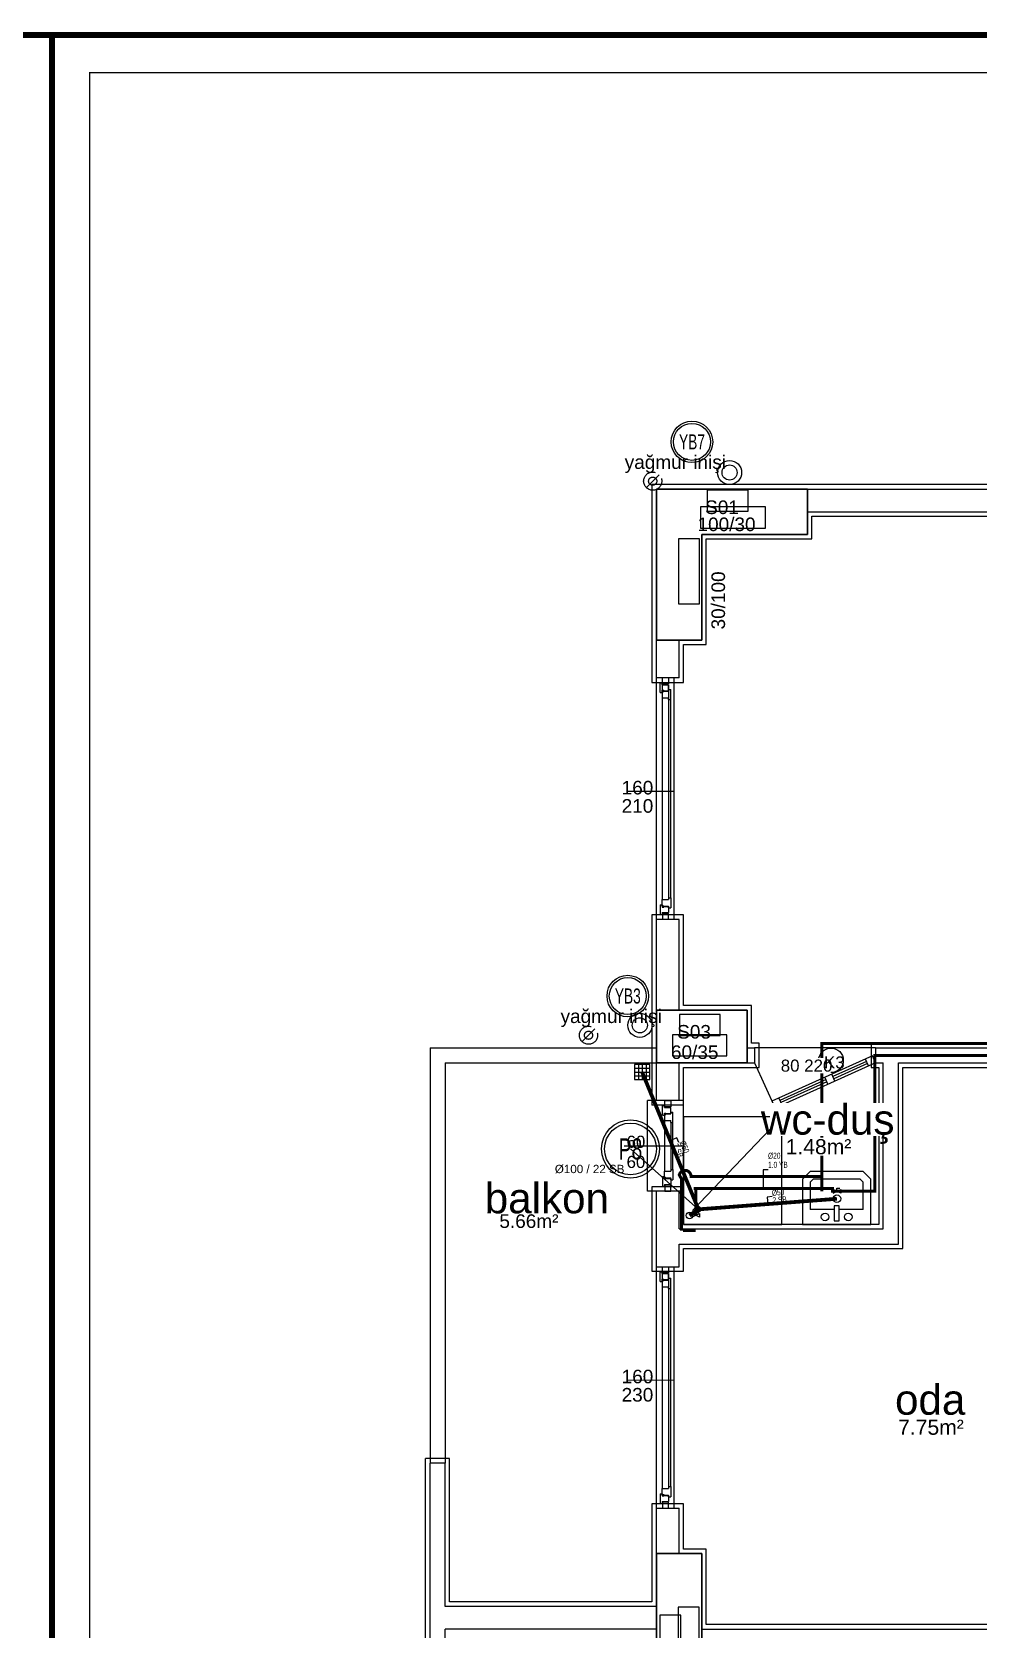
# Model space of a CAD drawing. Header units: centimetres. Extents: x -13133 to 30552, y -2 to 4552.
# Drawn here: x 9987 to 10613, y 1744 to 2802 of the extents above; entities that cross this region are included whole.
import ezdxf
from ezdxf.enums import TextEntityAlignment as Align

# ---------------------------------------------------------------- set-up
doc = ezdxf.new("R2010")
doc.units = ezdxf.units.CM
for name, pattern in [('BASMA HATTI', [31, 25, -6]), ('DASHED', [18, 12, -6]), ('PISSU HATTI', [26, 20, -6]), ('YAGMUR HATTI', [36, 30, -6])]:
    doc.linetypes.add(name, pattern=pattern)
for name, color, linetype in [('MTY-PISSU-CAP', 211, 'CONTINUOUS'), ('MTY-PISSU-KOLON', 211, 'DASHED'), ('MTY-TEMIZSU-CAP', 101, 'CONTINUOUS'), ('MTY-VANA', 1, 'CONTINUOUS'), ('MTY-YAGMURSU-KOLON NO', 7, 'CONTINUOUS'), ('MTY-YUK-BIRIMI', 7, 'CONTINUOUS'), ('ROTAS-MIMARI', 8, 'CONTINUOUS'), ('ROTAS-MIMARI-KOLON', 8, 'CONTINUOUS'), ('ROTAS-MIMARI-YAZI', 8, 'CONTINUOUS'), ('ROTAS-PAFTA', 7, 'CONTINUOUS'), ('ROTAS-PISSU-BORU-TAVANDAN', 6, 'PISSU HATTI'), ('ROTAS-PISSU-CAP', 211, 'CONTINUOUS'), ('ROTAS-PISSU-KOLONNO', 211, 'CONTINUOUS'), ('ROTAS-SICAKSU-BORU', 1, 'BASMA HATTI'), ('ROTAS-SOGUKSU-BORU', 5, 'CONTINUOUS'), ('ROTAS-TEFRIS', 15, 'CONTINUOUS'), ('ROTAS-YAGMUR-BORUSU', 3, 'YAGMUR HATTI')]:
    doc.layers.add(name, color=color, linetype=linetype)
doc.styles.add('ANOTATIVO', font='arial.ttf')
doc.styles.add('MTY_CAP', font='wturkce.SHX', dxfattribs={"width": 0.65, "height": 20})
doc.styles.add('MTYCAPLT', font='arial.ttf', dxfattribs={"width": 0.65, "height": 1})
doc.styles.add('ROTAS', font='arial.ttf')

# ---------------------------------------------------------------- blocks, each defined once
blk = doc.blocks.new('MTY-PIS SU CAP SB')
at = {"layer": 'MTY-PISSU-CAP'}
for p, q in [((0.83, 1.17), (0, 1.17)), ((0, 1.17), (0, 0))]:
    blk.add_line(p, q, dxfattribs=at)
at = {"layer": 'MTY-PISSU-CAP', "style": 'MTY_CAP', "width": 0.65}
blk.add_attdef('PSCP_001', (0.83, 1.29), '', height=1, dxfattribs=at)
at = {"layer": 'MTY-YUK-BIRIMI', "color": 211, "style": 'MTY_CAP', "width": 0.65}
blk.add_attdef('PS_001', (0.83, 0.07), '', height=1, dxfattribs=at)
blk = doc.blocks.new('MTY-PIS SU KOLON')
at = {"layer": 'MTY-PISSU-KOLON', "linetype": 'Continuous', "lineweight": -3}
blk.add_hatch(color=256, dxfattribs=at).paths.add_polyline_path([(-2.7, -0.1, 0.848135), (0, -0.1, -0.848135), (2.7, -0.1, 0.414214), (0, 2.6, 0.414214)])
blk.add_circle((0, 0), 3.5, dxfattribs=at)
blk = doc.blocks.new('MTY-KOLON NO PIS SU')
at = {"color": 6, "linetype": 'Continuous', "ltscale": 100}
blk.add_circle((0, 0), 27.5, dxfattribs=at)
at = {"color": 7, "linetype": 'Continuous', "ltscale": 100}
blk.add_circle((0, 0), 24.5, dxfattribs=at)
at = {"style": 'ANOTATIVO', "width": 0.65}
blk.add_attdef('K', text='', height=20, dxfattribs=at).set_placement((0, 0), align=Align.MIDDLE_CENTER)
blk = doc.blocks.new('MTY-KURESEL VANA')
at = {"layer": 'MTY-VANA'}
for p, q in [((0, 0), (0, 8)), ((0, 8), (8, 8))]:
    blk.add_line(p, q, dxfattribs=at)
blk.add_lwpolyline([(-10, 5), (-10, -5), (10, 5), (10, -5), (-10, 5)], dxfattribs=at)
at = {"layer": 'MTY-VANA', "style": 'MTYCAPLT', "width": 0.65}
blk.add_attdef('CAP', text='', height=10, dxfattribs=at).set_placement((-1.1, 0), align=Align.CENTER)
blk = doc.blocks.new('MTY-TEMIZ SU CAP MB')
at = {"layer": 'MTY-TEMIZSU-CAP'}
for p, q in [((0.83, 3.1), (0, 3.1)), ((0, 3.1), (0, 0))]:
    blk.add_line(p, q, dxfattribs=at)
at = {"layer": 'MTY-TEMIZSU-CAP', "style": 'MTY_CAP', "width": 0.65}
for tag, p in [('SOCP_001', (0.83, 4.92)), ('SCCP_001', (0.83, 1.92))]:
    blk.add_attdef(tag, p, '', height=1, dxfattribs=at)
at = {"layer": 'MTY-YUK-BIRIMI', "color": 101, "style": 'MTY_CAP', "width": 0.65}
for tag, p in [('SO_001', (0.83, 3.42)), ('SC_001', (0.83, 0.42))]:
    blk.add_attdef(tag, p, '', height=1, dxfattribs=at)
blk = doc.blocks.new('MTY-KOLON NO YAGMUR')
at = {"layer": 'MTY-YAGMURSU-KOLON NO', "linetype": 'Continuous', "ltscale": 100}
blk.add_circle((0, 0), 27.5, dxfattribs=at)
at = {"layer": 'MTY-YAGMURSU-KOLON NO', "color": 7, "linetype": 'Continuous', "ltscale": 100}
blk.add_circle((0, 0), 24.5, dxfattribs=at)
at = {"style": 'ANOTATIVO', "width": 0.65}
blk.add_attdef('K', text='', height=20, dxfattribs=at).set_placement((0, 0), align=Align.MIDDLE_CENTER)

msp = doc.modelspace()

# ---------------------------------------------------------------- linework, layer by layer
at = {"layer": 'ROTAS-MIMARI'}
for p, q in [((10500.4, 2502.2), (10397.4, 2502.2)), ((10397.4, 2502.2), (10397.4, 2399.2)), ((10680.4, 2502.2), (10500.4, 2502.2)), ((10500.4, 2499.2), (10680.4, 2499.2)), ((10500.4, 2484.2), (10680.4, 2484.2)), ((10503.4, 2481.2), (10677.4, 2481.2)), ((10503.4, 2466.2), (10503.4, 2481.2)), ((10433.4, 2396.2), (10433.4, 2466.2)), ((10433.4, 2466.2), (10503.4, 2466.2)), ((10397.4, 2399.2), (10397.4, 2371.2)), ((10400.4, 2374.2), (10400.4, 2399.2)), ((10415.4, 2374.2), (10415.4, 2399.2)), ((10418.4, 2371.2), (10418.4, 2396.2)), ((10418.4, 2396.2), (10433.4, 2396.2)), ((10397.4, 2371.2), (10418.4, 2371.2)), ((10415.4, 2374.2), (10400.4, 2374.2)), ((10400.4, 2214.2), (10400.4, 2374.2)), ((10402.8, 2370.9), (10404.2, 2370.9)), ((10402.8, 2364.5), (10402.8, 2370.9)), ((10404.2, 2370.9), (10404.2, 2227.4)), ((10404.2, 2369.7), (10404.2, 2370.9)), ((10404.2, 2369.7), (10408.4, 2369.7)), ((10404.4, 2370.2), (10404.4, 2374.2)), ((10408.4, 2370.2), (10404.4, 2370.2)), ((10408.4, 2374.2), (10408.4, 2370.2)), ((10408.4, 2369.7), (10408.4, 2228.6)), ((10408.4, 2365.7), (10408.4, 2369.7)), ((10412.2, 2214.2), (10412.2, 2374.2)), ((10402.8, 2364.5), (10404.2, 2364.5)), ((10404.2, 2366), (10405.2, 2366)), ((10404.2, 2364.5), (10404.2, 2366)), ((10404.2, 2365.4), (10404.2, 2361)), ((10404.2, 2365.4), (10404.7, 2365.4)), ((10404.2, 2361), (10408.4, 2361)), ((10404.7, 2365.1), (10404.7, 2365.4)), ((10404.7, 2365.1), (10405.2, 2365.1)), ((10405.2, 2365.7), (10405.2, 2366)), ((10405.2, 2365.7), (10408.4, 2365.7)), ((10405.2, 2365.1), (10405.2, 2365.4)), ((10405.2, 2365.4), (10408.4, 2365.4)), ((10408.4, 2366.6), (10408.4, 2365.4)), ((10408.4, 2366.6), (10409.8, 2366.6)), ((10408.4, 2359.8), (10408.4, 2361)), ((10408.4, 2359.8), (10409.8, 2359.8)), ((10409.8, 2228.6), (10409.8, 2366.6)), ((10409.8, 2359.8), (10409.8, 2366.6)), ((10380.8, 2299.2), (10412.2, 2299.2)), ((10402.8, 2223.9), (10402.8, 2217.5)), ((10402.8, 2223.9), (10404.2, 2223.9)), ((10404.2, 2227.4), (10408.4, 2227.4)), ((10404.2, 2223), (10404.2, 2227.4)), ((10404.2, 2223.9), (10404.2, 2222.4)), ((10404.2, 2223), (10404.7, 2223)), ((10404.2, 2222.4), (10405.2, 2222.4)), ((10404.7, 2223.3), (10405.2, 2223.3)), ((10404.7, 2223.3), (10404.7, 2223)), ((10405.2, 2223.3), (10405.2, 2223)), ((10405.2, 2223), (10408.4, 2223)), ((10405.2, 2222.7), (10405.2, 2222.4)), ((10405.2, 2222.7), (10408.4, 2222.7)), ((10408.4, 2228.6), (10408.4, 2227.4)), ((10408.4, 2228.6), (10409.8, 2228.6)), ((10408.4, 2221.8), (10408.4, 2223)), ((10408.4, 2222.7), (10408.4, 2218.7)), ((10408.4, 2221.8), (10409.8, 2221.8)), ((10409.8, 2228.6), (10409.8, 2221.8)), ((10397.4, 2217.2), (10397.4, 2154.2)), ((10418.4, 2217.2), (10397.4, 2217.2)), ((10400.4, 2154.2), (10400.4, 2214.2)), ((10415.4, 2214.2), (10400.4, 2214.2)), ((10402.8, 2217.5), (10404.2, 2217.5)), ((10404.2, 2218.7), (10404.2, 2217.5)), ((10404.2, 2218.7), (10408.4, 2218.7)), ((10404.4, 2218.2), (10404.4, 2214.2)), ((10408.4, 2218.2), (10404.4, 2218.2)), ((10408.4, 2214.2), (10408.4, 2218.2)), ((10415.4, 2154.2), (10415.4, 2214.2)), ((10418.4, 2157.2), (10418.4, 2217.2)), ((10397.4, 2154.2), (10397.4, 2119.2)), ((10463.4, 2157.2), (10418.4, 2157.2)), ((10463.4, 2132.2), (10463.4, 2157.2)), ((10460.4, 2129.2), (10465.4, 2129.2)), ((10468.4, 2132.2), (10463.4, 2132.2)), ((10545.4, 2129.2), (10465.4, 2129.2)), ((10468.4, 2116.2), (10468.4, 2132.2)), ((10728.4, 2132.2), (10542.6, 2132.2)), ((10542.6, 2132.2), (10542.6, 2116.2)), ((10545.6, 2129.2), (10725.4, 2129.2)), ((10545.6, 2119.2), (10545.6, 2129.2)), ((10395.9, 2118.1), (10385.9, 2118.1)), ((10385.9, 2118.1), (10385.9, 2108.1)), ((10385.9, 2115.7), (10395.9, 2115.7)), ((10388.4, 2118.1), (10388.4, 2108.1)), ((10391, 2118.1), (10391, 2108.1)), ((10393.6, 2118.1), (10393.6, 2108.1)), ((10395.9, 2108.1), (10395.9, 2118.1)), ((10397.4, 2119.2), (10397.4, 2091.2)), ((10400.4, 2094.2), (10400.4, 2119.2)), ((10415.4, 2094.2), (10415.4, 2119.2)), ((10418.4, 2116.2), (10460.4, 2116.2)), ((10418.4, 2091.2), (10418.4, 2116.2)), ((10460.4, 2119.2), (10465.4, 2119.2)), ((10460.4, 2116.2), (10468.4, 2116.2)), ((10465.4, 2119.2), (10478.9, 2089.3)), ((10543.4, 2123.8), (10476.8, 2093.9)), ((10545.4, 2119.2), (10478.9, 2089.3)), ((10489.4, 2117.9), (10507.5, 2117.9)), ((10539.5, 2120.1), (10517.3, 2110.1)), ((10540.2, 2118.7), (10517.9, 2108.7)), ((10540.9, 2117.2), (10538.8, 2121.7)), ((10542.6, 2116.2), (10547.6, 2116.2)), ((10545.4, 2119.2), (10543.4, 2123.8)), ((10545.6, 2119.2), (10550.6, 2119.2)), ((10547.6, 2116.2), (10547.6, 2012.2)), ((10550.6, 2009.2), (10550.6, 2119.2)), ((10560.6, 2119.2), (10670.4, 2119.2)), ((10560.6, 1999.2), (10560.6, 2119.2)), ((10563.6, 2116.2), (10667.4, 2116.2)), ((10563.6, 1996.2), (10563.6, 2116.2)), ((10385.9, 2113.1), (10395.9, 2113.1)), ((10385.9, 2110.6), (10395.9, 2110.6)), ((10385.9, 2108.1), (10395.9, 2108.1)), ((10512.7, 2108.1), (10482.1, 2094.3)), ((10513.3, 2106.6), (10482.7, 2092.9)), ((10514, 2105.1), (10512, 2109.7)), ((10518.6, 2107.2), (10516.5, 2111.7)), ((10481.4, 2095.9), (10483.4, 2091.4)), ((10394.4, 2034.2), (10394.4, 2094.2)), ((10400.4, 2094.2), (10394.4, 2094.2)), ((10418.4, 2091.2), (10397.4, 2091.2)), ((10415.4, 2094.2), (10400.4, 2094.2)), ((10404.3, 2084.5), (10404.3, 2090.9)), ((10404.3, 2090.9), (10405.7, 2090.9)), ((10404.3, 2084.5), (10405.7, 2084.5)), ((10405.7, 2089.7), (10405.7, 2090.9)), ((10405.7, 2089.7), (10409.9, 2089.7)), ((10405.7, 2084.5), (10405.7, 2086)), ((10405.7, 2086), (10406.7, 2086)), ((10405.7, 2085.4), (10406.2, 2085.4)), ((10405.7, 2085.4), (10405.7, 2081)), ((10405.9, 2090.2), (10405.9, 2094.2)), ((10405.9, 2094.2), (10409.9, 2094.2)), ((10409.9, 2090.2), (10405.9, 2090.2)), ((10406.2, 2085.1), (10406.2, 2085.4)), ((10406.2, 2085.1), (10406.7, 2085.1)), ((10406.7, 2085.7), (10406.7, 2086)), ((10406.7, 2085.7), (10409.9, 2085.7)), ((10406.7, 2085.4), (10409.9, 2085.4)), ((10406.7, 2085.1), (10406.7, 2085.4)), ((10409.9, 2094.2), (10409.9, 2090.2)), ((10409.9, 2085.7), (10409.9, 2089.7)), ((10409.9, 2086.6), (10411.3, 2086.6)), ((10409.9, 2086.6), (10409.9, 2085.4)), ((10411.3, 2079.8), (10411.3, 2086.6)), ((10418.4, 2094.2), (10415.4, 2094.2)), ((10418.4, 2034.2), (10418.4, 2094.2)), ((10405.7, 2081), (10409.9, 2081)), ((10405.7, 2081), (10405.7, 2047.4)), ((10409.9, 2079.8), (10409.9, 2081)), ((10409.9, 2079.8), (10411.3, 2079.8)), ((10409.9, 2079.8), (10409.9, 2048.6)), ((10411.3, 2048.6), (10411.3, 2079.8)), ((10418.4, 2012.2), (10418.4, 2083.6)), ((10418.4, 2083.6), (10418.4, 2012.2)), ((10418.4, 2083.6), (10483.4, 2083.6)), ((10480.4, 2080.1), (10424.2, 2021.5)), ((10483.4, 2012.2), (10483.4, 2083.6)), ((10379.1, 2064.2), (10418.4, 2064.2)), ((10404.3, 2043.9), (10404.3, 2037.5)), ((10404.3, 2043.9), (10405.7, 2043.9)), ((10405.7, 2047.4), (10409.9, 2047.4)), ((10405.7, 2043), (10405.7, 2047.4)), ((10405.7, 2043.9), (10405.7, 2042.4)), ((10405.7, 2043), (10406.2, 2043)), ((10405.7, 2042.4), (10406.7, 2042.4)), ((10406.2, 2043.3), (10406.7, 2043.3)), ((10406.2, 2043.3), (10406.2, 2043)), ((10406.7, 2043.3), (10406.7, 2043)), ((10406.7, 2043), (10409.9, 2043)), ((10406.7, 2042.7), (10406.7, 2042.4)), ((10406.7, 2042.7), (10409.9, 2042.7)), ((10409.9, 2048.6), (10409.9, 2047.4)), ((10409.9, 2048.6), (10411.3, 2048.6)), ((10409.9, 2041.8), (10409.9, 2043)), ((10409.9, 2042.7), (10409.9, 2038.7)), ((10409.9, 2041.8), (10411.3, 2041.8)), ((10411.3, 2048.6), (10411.3, 2041.8)), ((10502.1, 2047.2), (10497.1, 2042.2)), ((10497.1, 2042.2), (10497.1, 2012.2)), ((10537.4, 2047.2), (10502.1, 2047.2)), ((10504.2, 2042.2), (10502.1, 2040.2)), ((10535.4, 2042.2), (10504.2, 2042.2)), ((10537.4, 2040.2), (10535.4, 2042.2)), ((10542.4, 2042.2), (10537.4, 2047.2)), ((10542.4, 2012.2), (10542.4, 2042.2)), ((10400.4, 2034.2), (10394.4, 2034.2)), ((10397.4, 2037.2), (10397.4, 1981.2)), ((10418.4, 2037.2), (10397.4, 2037.2)), ((10400.4, 1984.2), (10400.4, 2034.2)), ((10415.4, 2034.2), (10400.4, 2034.2)), ((10404.3, 2037.5), (10405.7, 2037.5)), ((10405.7, 2038.7), (10405.7, 2037.5)), ((10405.7, 2038.7), (10409.9, 2038.7)), ((10405.9, 2038.2), (10405.9, 2034.2)), ((10409.9, 2038.2), (10405.9, 2038.2)), ((10405.9, 2034.2), (10409.9, 2034.2)), ((10409.9, 2034.2), (10409.9, 2038.2)), ((10415.4, 2009.2), (10415.4, 2034.2)), ((10418.4, 2034.2), (10415.4, 2034.2)), ((10502.1, 2040.2), (10502.1, 2022.2)), ((10537.4, 2022.2), (10537.4, 2040.2)), ((10518.1, 2022.2), (10502.1, 2022.2)), ((10521.5, 2024.5), (10518.1, 2024.5)), ((10518.1, 2024.5), (10518.1, 2014.5)), ((10521.5, 2014.5), (10521.5, 2024.5)), ((10537.4, 2022.2), (10521.5, 2022.2)), ((10547.6, 2012.2), (10418.4, 2012.2)), ((10418.4, 2012.2), (10483.4, 2012.2)), ((10497.1, 2012.2), (10542.4, 2012.2)), ((10518.1, 2014.5), (10521.5, 2014.5)), ((10415.4, 2009.2), (10550.6, 2009.2)), ((10415.4, 1984.2), (10415.4, 1999.2)), ((10415.4, 1999.2), (10560.6, 1999.2)), ((10418.4, 1981.2), (10418.4, 1996.2)), ((10418.4, 1996.2), (10563.6, 1996.2)), ((10397.4, 1981.2), (10418.4, 1981.2)), ((10400.4, 1984.2), (10415.4, 1984.2)), ((10400.4, 1824.2), (10400.4, 1984.2)), ((10402.8, 1980.9), (10404.2, 1980.9)), ((10402.8, 1974.5), (10402.8, 1980.9)), ((10404.2, 1980.9), (10404.2, 1837.4)), ((10404.2, 1979.7), (10404.2, 1980.9)), ((10404.2, 1979.7), (10408.4, 1979.7)), ((10404.4, 1980.2), (10404.4, 1984.2)), ((10408.4, 1980.2), (10404.4, 1980.2)), ((10408.4, 1984.2), (10408.4, 1980.2)), ((10408.4, 1979.7), (10408.4, 1838.6)), ((10408.4, 1975.7), (10408.4, 1979.7)), ((10412.2, 1824.2), (10412.2, 1984.2)), ((10402.8, 1974.5), (10404.2, 1974.5)), ((10404.2, 1976), (10405.2, 1976)), ((10404.2, 1974.5), (10404.2, 1976)), ((10404.2, 1975.4), (10404.2, 1971)), ((10404.2, 1975.4), (10404.7, 1975.4)), ((10404.2, 1971), (10408.4, 1971)), ((10404.7, 1975.1), (10404.7, 1975.4)), ((10404.7, 1975.1), (10405.2, 1975.1)), ((10405.2, 1975.7), (10405.2, 1976)), ((10405.2, 1975.7), (10408.4, 1975.7)), ((10405.2, 1975.1), (10405.2, 1975.4)), ((10405.2, 1975.4), (10408.4, 1975.4)), ((10408.4, 1976.6), (10408.4, 1975.4)), ((10408.4, 1976.6), (10409.8, 1976.6)), ((10408.4, 1969.8), (10408.4, 1971)), ((10408.4, 1969.8), (10409.8, 1969.8)), ((10409.8, 1838.6), (10409.8, 1976.6)), ((10409.8, 1969.8), (10409.8, 1976.6)), ((10380.8, 1909.1), (10412.2, 1909.2)), ((10263.4, 1857.2), (10247.4, 1857.2)), ((10247.4, 1651.2), (10247.4, 1857.2)), ((10260.4, 1854.2), (10250.4, 1854.2)), ((10250.4, 1654.2), (10250.4, 1854.2)), ((10260.4, 1759.2), (10260.4, 1854.2)), ((10263.4, 1762.2), (10263.4, 1857.2)), ((10402.8, 1833.9), (10402.8, 1827.5)), ((10402.8, 1833.9), (10404.2, 1833.9)), ((10404.2, 1837.4), (10408.4, 1837.4)), ((10404.2, 1833), (10404.2, 1837.4)), ((10404.2, 1833.9), (10404.2, 1832.4)), ((10404.2, 1833), (10404.7, 1833)), ((10404.2, 1832.4), (10405.2, 1832.4)), ((10404.7, 1833.3), (10405.2, 1833.3)), ((10404.7, 1833.3), (10404.7, 1833)), ((10405.2, 1833.3), (10405.2, 1833)), ((10405.2, 1833), (10408.4, 1833)), ((10405.2, 1832.7), (10405.2, 1832.4)), ((10405.2, 1832.7), (10408.4, 1832.7)), ((10408.4, 1838.6), (10408.4, 1837.4)), ((10408.4, 1838.6), (10409.8, 1838.6)), ((10408.4, 1831.8), (10408.4, 1833)), ((10408.4, 1832.7), (10408.4, 1828.7)), ((10408.4, 1831.8), (10409.8, 1831.8)), ((10409.8, 1838.6), (10409.8, 1831.8)), ((10418.4, 1827.2), (10397.4, 1827.2)), ((10397.4, 1827.2), (10397.4, 1762.2)), ((10400.4, 1794.2), (10400.4, 1824.2)), ((10400.4, 1824.2), (10415.4, 1824.2)), ((10402.8, 1827.5), (10404.2, 1827.5)), ((10404.2, 1828.7), (10404.2, 1827.5)), ((10404.2, 1828.7), (10408.4, 1828.7)), ((10404.4, 1828.2), (10404.4, 1824.2)), ((10408.4, 1828.2), (10404.4, 1828.2)), ((10408.4, 1824.2), (10408.4, 1828.2)), ((10415.4, 1794.2), (10415.4, 1824.2)), ((10418.4, 1797.2), (10418.4, 1827.2)), ((10433.4, 1797.2), (10418.4, 1797.2)), ((10433.4, 1747.2), (10433.4, 1797.2)), ((10400.4, 1759.2), (10260.4, 1759.2)), ((10397.4, 1762.2), (10263.4, 1762.2)), ((10667.4, 1747.2), (10433.4, 1747.2)), ((10400.4, 1744.2), (10260.4, 1744.2)), ((10260.4, 1654.2), (10260.4, 1744.2)), ((10430.4, 1744.2), (10670.4, 1744.2))]:
    msp.add_line(p, q, dxfattribs=at)
for points in [[(10400.4, 2399.2), (10400.4, 2499.2)], [(10400.4, 2499.2), (10500.4, 2499.2)], [(10500.4, 2499.2), (10500.4, 2469.2)], [(10500.4, 2469.2), (10430.4, 2469.2)], [(10430.4, 2469.2), (10430.4, 2399.2)], [(10430.4, 2399.2), (10400.4, 2399.2)], [(10400.4, 2119.2), (10400.4, 2154.2)], [(10400.4, 2154.2), (10460.4, 2154.2)], [(10460.4, 2154.2), (10460.4, 2119.2)], [(10250.4, 2129.2), (10250.4, 1854.2)], [(10250.4, 2129.2), (10400.4, 2129.2)], [(10465.4, 2129.2), (10465.4, 2119.2)], [(10260.4, 2119.2), (10260.4, 1854.2)], [(10260.4, 2119.2), (10400.4, 2119.2)], [(10460.4, 2119.2), (10400.4, 2119.2)], [(10400.4, 1674.2), (10400.4, 1794.2)], [(10400.4, 1794.2), (10430.4, 1794.2)], [(10430.4, 1794.2), (10430.4, 1674.2)]]:
    msp.add_lwpolyline(points, dxfattribs=at)
for centre, radius in [((10448.8, 2510.2), 8), ((10448.8, 2510.2), 5), ((10389.4, 2144.1), 8), ((10389.4, 2144.1), 5), ((10516, 2120.9), 8.14), ((10519.9, 2029.2), 2.52), ((10422.2, 2018.2), 2.18), ((10512.1, 2017.2), 2.52), ((10527.4, 2017.2), 2.52)]:
    msp.add_circle(centre, radius, dxfattribs=at)
at = {"layer": 'ROTAS-MIMARI-KOLON'}
for points in [[(10500.4, 2499.2), (10400.4, 2499.2), (10400.4, 2399.2), (10430.4, 2399.2), (10430.4, 2469.2), (10500.4, 2469.2), (10500.4, 2499.2)], [(10434, 2484.7), (10461.1, 2484.7), (10461.1, 2498.6), (10434, 2498.6), (10434, 2484.7)], [(10429.6, 2473.4), (10472.7, 2473.4), (10472.7, 2487.4), (10429.6, 2487.4), (10429.6, 2473.4)], [(10428.9, 2423.2), (10428.9, 2466.3), (10414.9, 2466.3), (10414.9, 2423.2), (10428.9, 2423.2)], [(10460.4, 2154.2), (10400.4, 2154.2), (10400.4, 2119.2), (10460.4, 2119.2), (10460.4, 2154.2)], [(10415.6, 2137.3), (10442.6, 2137.3), (10442.6, 2151.3), (10415.6, 2151.3), (10415.6, 2137.3)], [(10411, 2123.8), (10447.1, 2123.8), (10447.1, 2137.8), (10411, 2137.8), (10411, 2123.8)], [(10430.4, 1794.2), (10400.4, 1794.2), (10400.4, 1674.2), (10430.4, 1674.2), (10430.4, 1794.2)], [(10428.7, 1715.6), (10428.7, 1758.7), (10414.7, 1758.7), (10414.7, 1715.6), (10428.7, 1715.6)], [(10416.6, 1726.3), (10416.6, 1753.4), (10402.6, 1753.4), (10402.6, 1726.3), (10416.6, 1726.3)]]:
    msp.add_lwpolyline(points, dxfattribs=at)
at = {"layer": 'ROTAS-PAFTA'}
for points, const_width in [([(7500, 0), (10000, 0), (10000, 2800), (7500, 2800)], 4), ([(10000, 0), (12500, 0), (12500, 2800), (10000, 2800)], 4), ([(10025, 25), (12475, 25), (12475, 2775), (10025, 2775)], 1)]:
    msp.add_lwpolyline(points, close=True, dxfattribs=dict(at, const_width=const_width))
at = {"layer": 'ROTAS-PISSU-BORU-TAVANDAN', "const_width": 2.5}
for points in [[(10390.9, 2113.1), (10428.2, 2022.2)], [(10422.2, 2018.2), (10428.2, 2022.2)], [(10519.9, 2029.2), (10428.2, 2022.2)]]:
    msp.add_lwpolyline(points, dxfattribs=at)
at = {"layer": 'ROTAS-PISSU-KOLONNO'}
msp.add_line((10428.2, 2022.2), (10383.2, 2062.2), dxfattribs=at)
at = {"layer": 'ROTAS-SICAKSU-BORU', "const_width": 2}
for points in [[(10509.9, 2132), (10509, 2132)], [(10509.9, 2034.2), (10509.9, 2132)], [(10509.9, 2132), (10693, 2132), (10693, 2116), (10807.2, 2116)], [(10426.4, 2008.2), (10417, 2008.2), (10417, 2008), (10417, 2042.3), (10415.5, 2045), (10415.9, 2046), (10416.5, 2046.8), (10417.3, 2047.5), (10418.3, 2047.9), (10419.3, 2048), (10420.4, 2047.9), (10421.3, 2047.5), (10422.1, 2046.8), (10422.8, 2046), (10423.2, 2045), (10423.3, 2044), (10509.9, 2044)]]:
    msp.add_lwpolyline(points, dxfattribs=at)
at = {"layer": 'ROTAS-SOGUKSU-BORU', "const_width": 2}
for points in [[(10519.9, 2034.2), (10545, 2034.2), (10545, 2124), (10685, 2124), (10685, 1964), (10797.3, 1964)], [(10426.4, 2036), (10425, 2036)], [(10426.4, 2018.2), (10426.4, 2036)], [(10426.4, 2036), (10517, 2036), (10517, 2034.2), (10519.9, 2034.2)]]:
    msp.add_lwpolyline(points, dxfattribs=at)
at = {"layer": 'ROTAS-YAGMUR-BORUSU'}
for p, q in [((10393.7, 2500.3), (10402.1, 2508.7)), ((10351.2, 2133.3), (10359.6, 2141.7))]:
    msp.add_line(p, q, dxfattribs=at)
for centre, radius in [((10397.9, 2504.5), 6), ((10397.9, 2504.5), 2.7), ((10355.4, 2137.5), 6), ((10355.4, 2137.5), 2.7)]:
    msp.add_circle(centre, radius, dxfattribs=at)

# ---------------------------------------------------------------- block references
at = {"layer": 'ROTAS-PISSU-KOLONNO'}
ref = msp.add_blockref('MTY-KOLON NO YAGMUR', (10423.9, 2530.5), dxfattribs=dict(at, xscale=0.5, yscale=0.5))
ref.add_attrib('K', 'YB7', dxfattribs={"height": 10, "style": 'ANOTATIVO', "width": 0.65}).set_placement((10423.9, 2530.5), align=Align.MIDDLE_CENTER)
ref = msp.add_blockref('MTY-KOLON NO YAGMUR', (10381.4, 2163.5), dxfattribs=dict(at, xscale=0.5, yscale=0.5))
ref.add_attrib('K', 'YB3', dxfattribs={"height": 10, "style": 'ANOTATIVO', "width": 0.65}).set_placement((10381.4, 2163.5), align=Align.MIDDLE_CENTER)
ref = msp.add_blockref('MTY-KOLON NO PIS SU', (10383.2, 2062.2), dxfattribs=dict(at, xscale=0.7, yscale=0.7))
ref.add_attrib('K', 'P8', dxfattribs={"height": 14, "style": 'ANOTATIVO', "width": 0.65}).set_placement((10383.2, 2062.2), align=Align.MIDDLE_CENTER)
at = {"layer": 'ROTAS-TEFRIS'}
ref = msp.add_blockref('MTY-PIS SU CAP SB', (10409.6, 2067.7), dxfattribs=dict(at, xscale=4, yscale=4, rotation=-67.6917901552694))
ref.add_attrib('PSCP_001', 'Ø50', (10415.6, 2066.6), dxfattribs={"height": 4, "rotation": 292.3082, "style": 'MTY_CAP', "width": 0.65})
ref.add_attrib('PS_001', '2 SB', (10411.1, 2064.7), dxfattribs={"color": 211, "height": 4, "rotation": 292.3082, "style": 'MTY_CAP', "width": 0.65})
ref = msp.add_blockref('MTY-PIS SU CAP SB', (10474.1, 2025.7), dxfattribs=dict(at, xscale=4, yscale=4, rotation=4.33963415472391))
ref.add_attrib('PSCP_001', 'Ø50', (10477, 2031.1), dxfattribs={"height": 4, "rotation": 4.3396, "style": 'MTY_CAP', "width": 0.65})
ref.add_attrib('PS_001', '2 SB', (10477.4, 2026.2), dxfattribs={"color": 211, "height": 4, "rotation": 4.3396, "style": 'MTY_CAP', "width": 0.65})
for name, p, xscale, yscale in [('MTY-KURESEL VANA', (10519.9, 2034.2), 0.25, 0.25), ('MTY-PIS SU KOLON', (10428.2, 2022.2), 0.5, 0.5), ('MTY-KURESEL VANA', (10426.4, 2018.2), 0.25, 0.25)]:
    msp.add_blockref(name, p, dxfattribs=dict(at, xscale=xscale, yscale=yscale))

# ---------------------------------------------------------------- texts
at = {"layer": 'ROTAS-MIMARI-YAZI', "style": 'ROTAS'}
for s, height, p in [('yağmur inişi', 9, (10412.9, 2517.1)), ('S01', 9, (10443.8, 2487.2)), ('100/30', 9, (10446.8, 2475.9)), ('160', 9, (10387.8, 2301.5)), ('210', 9, (10387.8, 2289.4)), ('yağmur inişi', 9, (10370.4, 2150.1)), ('S03', 9, (10425.3, 2139.8)), ('60/35', 9, (10425.7, 2126.3)), ('60', 8, (10386.8, 2067)), ('60', 8, (10386.8, 2053.6)), ('balkon', 20, (10327.8, 2029.6)), ('5.66m²', 9, (10315.9, 2014.4)), ('160', 9, (10387.8, 1911.5)), ('230', 9, (10387.8, 1899.4)), ('oda', 20, (10581.7, 1896.2)), ('7.75m²', 10, (10582.2, 1877.9))]:
    msp.add_text(s, height=height, dxfattribs=at).set_placement(p, align=Align.MIDDLE_CENTER)
msp.add_text('30/100', height=9, rotation=90, dxfattribs=at).set_placement((10441.3, 2425.5), align=Align.MIDDLE_CENTER)
at = {"layer": 'ROTAS-PISSU-CAP', "style": 'ROTAS'}
msp.add_text('Ø100 / 22 SB', height=5.5, dxfattribs=at).set_placement((10379.2, 2046.2), align=Align.RIGHT)

# ---------------------------------------------------------------- next in the draw order: wipeouts: each hides what was drawn before it
for points in [[(10515.7, 2112.4), (10483.9, 2112.4), (10483.9, 2122.4), (10515.7, 2122.4)], [(10552, 2070.7), (10475.6, 2070.7), (10475.6, 2092.7), (10552, 2092.7)]]:
    msp.add_wipeout(points)

# ---------------------------------------------------------------- next in the draw order: texts
at = {"layer": 'ROTAS-MIMARI-YAZI', "style": 'ROTAS'}
for s, p in [('80 220', (10499.8, 2117.4)), ('K3', (10518.2, 2119.5))]:
    msp.add_text(s, height=8, dxfattribs=at).set_placement(p, align=Align.MIDDLE_CENTER)

# ---------------------------------------------------------------- next in the draw order: wipeouts: each hides what was drawn before it
msp.add_wipeout([(10527.3, 2057.7), (10488.1, 2057.7), (10488.1, 2069.7), (10527.3, 2069.7)])

# ---------------------------------------------------------------- next in the draw order: block references
at = {"layer": 'ROTAS-TEFRIS'}
ref = msp.add_blockref('MTY-TEMIZ SU CAP MB', (10471, 2036), dxfattribs=dict(at, xscale=4, yscale=4))
ref.add_attrib('SO_001', '1.0 YB', (10474.3, 2049.7), dxfattribs={"color": 101, "height": 4, "style": 'MTY_CAP', "width": 0.65})
ref.add_attrib('SOCP_001', 'Ø20', (10474.3, 2055.7), dxfattribs={"height": 4, "style": 'MTY_CAP', "width": 0.65})

# ---------------------------------------------------------------- next in the draw order: texts
at = {"layer": 'ROTAS-MIMARI-YAZI', "style": 'ROTAS'}
for s, height, p in [('wc-duş', 20, (10513.8, 2081.7)), ('1.48m²', 10, (10507.7, 2063.7))]:
    msp.add_text(s, height=height, dxfattribs=at).set_placement(p, align=Align.MIDDLE_CENTER)

doc.saveas('drawing.dxf')
